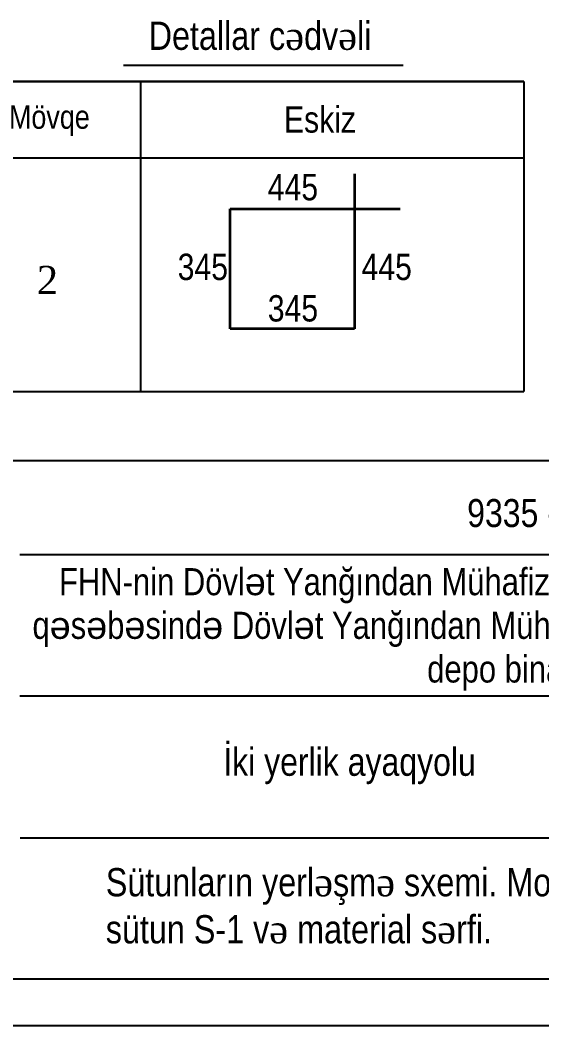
# Model space of a CAD drawing. Header units: millimetres. Extents: x 806395 to 2097197, y -233789 to 193681.
# Drawn here: x 2084680 to 2090230, y -177336 to -166648 of the extents above; entities that cross this region are included whole.
import ezdxf

# ---------------------------------------------------------------- set-up
doc = ezdxf.new("R2010")
doc.units = ezdxf.units.MM
for name, color, linetype, lineweight in [('0_Ном._пера__7', 7, 'Continuous', 60), ('перегородка_Ном._пера__1', 7, 'Continuous', 15), ('Х - диварлар.', 31, 'Continuous', 25)]:
    doc.layers.add(name, color=color, linetype=linetype, lineweight=lineweight)
doc.styles.add('style6', font='ARIALN.TTF', dxfattribs={"height": 300})
doc.styles.add('Times New Roman', font='times.ttf')

# ---------------------------------------------------------------- blocks, each defined once
blk = doc.blocks.new('ntnntyht')
at = {"lineweight": 25, "ltscale": 15}
for p, q in [((1983715, -44361), (2003045, -44361)), ((1990507, -45402), (2003046, -45402)), ((1990507, -46969), (2003044, -46969)), ((1990511, -48542), (2003038, -48542))]:
    blk.add_line(p, q, dxfattribs=at)
at = {"color": 1, "lineweight": 25, "ltscale": 15}
blk.add_line((1963654, -50106), (2003045, -50106), dxfattribs=at)
at = {"color": 1, "lineweight": 25}
blk.add_line((2003567, -50629), (1961564, -50629), dxfattribs=at)
at = {"insert": (1992763, -47546), "char_height": 310, "attachment_point": 1, "style": 'style6'}
blk.add_mtext_dynamic_manual_height_columns('{\\fArial Narrow|b0|i0|c238|p34;İki} yerlik ayaqyolu', width=3216.28, gutter_width=1, heights=[0], dxfattribs=at)
at = {"layer": '0_Ном._пера__7', "linetype": 'Continuous', "insert": (1996717, -46233), "char_height": 300, "width": 13776.74, "attachment_point": 5, "line_spacing_factor": 0.967685, "style": 'style6'}
blk.add_mtext('{\\fArial Narrow|b0|i0|c238|p34;FHN-nin Dövl\\fArial|b0|i0|c238|p38;ə\\fArial Narrow|b0|i0|c238|p34;t Yanğından Mühafiz\\fArial|b0|i0|c238|p38;ə\\fArial Narrow|b0|i0|c238|p34; Xidm\\fArial|b0|i0|c238|p38;ə\\fArial Narrow|b0|i0|c238|p34;tinin} {\\fArial Narrow|b0|i0|c238|p34;Xocav\\fArial|b0|i0|c238|p38;ə\\fArial Narrow|b0|i0|c238|p34;nd rayonun Hadrut\\P q\\fArial|b0|i0|c238|p38;ə\\fArial Narrow|b0|i0|c238|p34;s\\fArial|b0|i0|c238|p38;ə\\fArial Narrow|b0|i0|c238|p34;b\\fArial|b0|i0|c238|p38;ə\\fArial Narrow|b0|i0|c238|p34;sind\\fArial|b0|i0|c238|p38;ə\\fArial Narrow|b0|i0|c238|p34; Dövl\\fArial|b0|i0|c238|p38;ə\\fArial Narrow|b0|i0|c238|p34;t Yanğından Mühafiz\\fArial|b0|i0|c238|p38;ə\\fArial Narrow|b0|i0|c238|p34; Hiss\\fArial|b0|i0|c238|p38;ə\\fArial Narrow|b0|i0|c238|p34;sinin 4 çıxışlı Yanğınsöndürm\\fArial|b0|i0|c238|p38;ə\\P\\fArial Narrow|b0|i0|c238|p34; depo binasının tikintisi}.', dxfattribs=at)
at = {"layer": 'перегородка_Ном._пера__1', "linetype": 'Continuous', "insert": (1995470, -44788), "char_height": 310, "attachment_point": 1, "style": 'style6'}
blk.add_mtext('{\\fArial Narrow|b0|i0|c238|p34;9335} -{\\fArial Narrow|b0|i0|c238|p34; 13 }- MT', dxfattribs=at)

msp = doc.modelspace()

# ---------------------------------------------------------------- linework, layer by layer
at = {"color": 0, "linetype": 'ByBlock', "lineweight": 25}
msp.add_line((2085778.79, -167128.26), (2088755.844, -167128.26), dxfattribs=at)
at = {"color": 0, "lineweight": 25, "ltscale": 5}
for p, q in [((2090036.577, -167300.378), (2084180.915, -167300.378)), ((2084180.915, -167300.378), (2090036.577, -167300.378)), ((2085958.876, -167300.378), (2085958.876, -170596.623)), ((2090036.577, -167300.378), (2090036.577, -170596.623)), ((2090036.577, -168114.723), (2084172.727, -168114.723)), ((2084172.727, -170596.623), (2090036.577, -170596.623))]:
    msp.add_line(p, q, dxfattribs=at)
at = {"lineweight": 35}
for p, q in [((2088235.681, -168282.859), (2088235.681, -169929.122)), ((2086914.609, -168653.663), (2088723.846, -168653.663)), ((2086914.609, -169929.122), (2086914.609, -168653.663)), ((2088235.681, -169929.122), (2086914.609, -169929.122))]:
    msp.add_line(p, q, dxfattribs=at)

# ---------------------------------------------------------------- block references
at = {"color": 3, "xscale": 0.9585492227979296, "yscale": 0.9585492227979296, "zscale": 0.9585492227979296}
msp.add_blockref('ntnntyht', (176678.857, -128806.512), dxfattribs=at)

# ---------------------------------------------------------------- texts
at = {"color": 0, "lineweight": 0, "insert": (2086047.881, -166664.327), "char_height": 300, "width": 15488.49627, "attachment_point": 1, "style": 'style6'}
msp.add_mtext('{\\fArial Narrow|b0|i0|c238|p34;Detallar c\\fTimes New Roman|b0|i0|c238|p18;ə\\fArial Narrow|b0|i0|c238|p34;dv\\fTimes New Roman|b0|i0|c238|p18;ə\\fArial Narrow|b0|i0|c238|p34;li}', dxfattribs=at)
at = {"color": 0, "lineweight": 25, "insert": (2084990.991, -167715.403), "char_height": 250, "attachment_point": 5, "style": 'style6'}
msp.add_mtext('\\A1;Mövqe', dxfattribs=at)
at = {"color": 0, "lineweight": 25, "insert": (2087869.476, -167705.726), "char_height": 280, "width": 816.8472, "attachment_point": 5, "style": 'style6'}
msp.add_mtext('\\A1;Esk{\\fArial Narrow|b0|i0|c238|p34;i}z', dxfattribs=at)
at = {"color": 7, "char_height": 280, "width": 2855.24014, "attachment_point": 1, "style": 'style6'}
for s, insert in [('{\\fArial Narrow|b0|i0|c186|p34;   }4{\\fArial Narrow|b0|i0|c238|p34;45}', (2087046.729, -168283.081)), ('{\\fArial Narrow|b0|i0|c186|p34;   }3{\\fArial Narrow|b0|i0|c238|p34;45}', (2086088.338, -169130.342)), ('{\\fArial Narrow|b0|i0|c186|p34;   }4{\\fArial Narrow|b0|i0|c238|p34;45}', (2088044.112, -169130.342)), ('{\\fArial Narrow|b0|i0|c186|p34;   }3{\\fArial Narrow|b0|i0|c238|p34;45}', (2087046.729, -169571.107))]:
    msp.add_mtext(s, dxfattribs=dict(at, insert=insert))
at = {"insert": (2085591.467, -175659.613), "char_height": 300, "width": 38016.51424, "attachment_point": 1, "style": 'style6'}
msp.add_mtext('\\A1;{\\fArial Narrow|b0|i0|c238|p34;Sütunların yerl\\fTimes New Roman|b0|i0|c238|p18;ə\\fArial Narrow|b0|i0|c238|p34;şm\\fTimes New Roman|b0|i0|c238|p18;ə\\fArial Narrow|b0|i0|c238|p34; sxemi. M}onolit{\\fArial Narrow|b0|i0|c238|p34;\\Psütun S-1 v\\fTimes New Roman|b0|i0|c204|p18;ə\\fArial Narrow|b0|i0|c238|p34; material s\\fTimes New Roman|b0|i0|c238|p18;ə\\fArial Narrow|b0|i0|c238|p34;rfi.}', dxfattribs=at)
at = {"layer": 'Х - диварлар.', "color": 7, "style": 'Times New Roman'}
msp.add_text('2', height=300, dxfattribs=at).set_placement((2084857.493, -169559.826))

doc.saveas('drawing.dxf')
